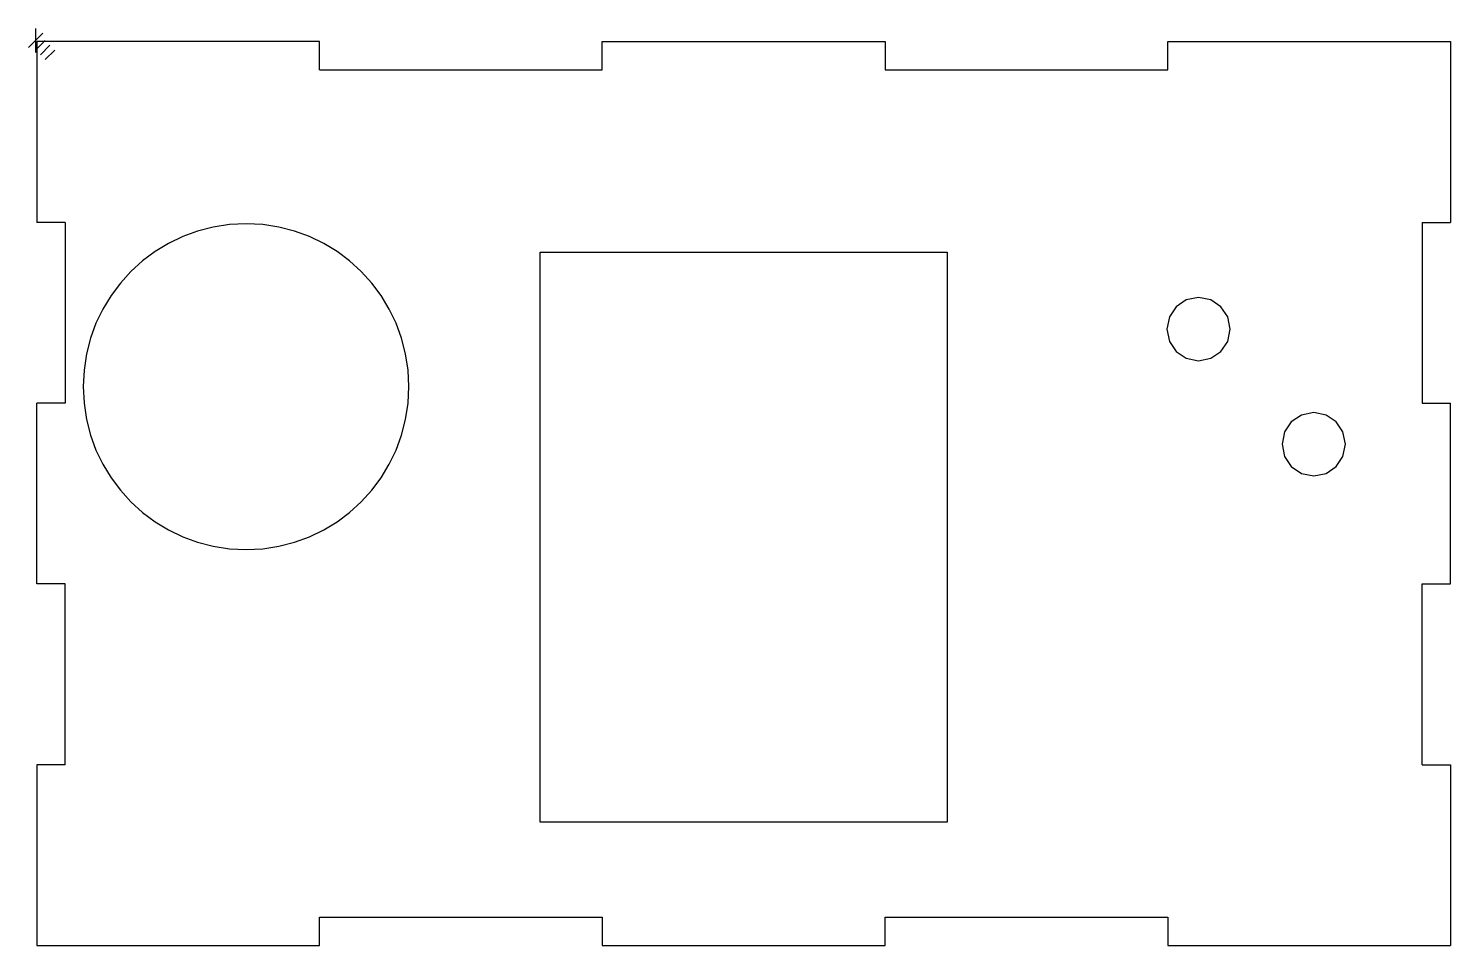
# Model space of a CAD drawing. Extents: x -1 to 156, y 0 to 101.
import ezdxf

# ---------------------------------------------------------------- set-up
doc = ezdxf.new("R2010")
doc.units = 0

msp = doc.modelspace()

# ---------------------------------------------------------------- linework, layer by layer
at = {"layer": 'Layer 1'}
for p, q in [((0.793749, 100.937749), (-0.793749, 99.350251)), ((0, 101.466915), (0, 98.821085)), ((1.058332, 100.144), (0, 99.085668)), ((1.587498, 99.614834), (0.529166, 98.556502)), ((2.116664, 99.085668), (1.058332, 98.027336))]:
    msp.add_line(p, q, dxfattribs=at)
at = {"layer": 'Shape2DView'}
for p, q in [((0.13239, 100.012214), (0.13239, 80.036462)), ((31.382553, 100.012214), (0.13239, 100.012214)), ((31.382553, 96.887224), (31.382553, 100.012214)), ((62.632424, 96.887224), (62.632424, 100.012214)), ((62.632424, 100.012214), (93.882376, 100.012214)), ((93.882376, 100.012214), (93.882376, 96.887224)), ((125.132247, 96.887224), (125.132247, 100.012214)), ((125.132247, 100.012214), (156.38241, 100.012214)), ((156.38241, 100.012214), (156.38241, 80.036462)), ((31.382553, 96.887224), (62.632424, 96.887224)), ((93.882376, 96.887224), (125.132247, 96.887224)), ((3.25738, 80.036462), (0.13239, 80.036462)), ((3.25738, 80.036462), (3.25738, 60.06071)), ((17.90542, 79.075193), (16.251814, 78.470041)), ((19.630262, 79.518643), (17.90542, 79.075193)), ((21.417294, 79.791345), (19.630262, 79.518643)), ((23.257469, 79.884255), (21.417294, 79.791345)), ((25.097645, 79.791345), (23.257469, 79.884255)), ((26.884677, 79.518643), (25.097645, 79.791345)), ((28.609519, 79.075193), (26.884677, 79.518643)), ((30.263125, 78.470041), (28.609519, 79.075193)), ((153.25742, 80.036462), (156.38241, 80.036462)), ((153.25742, 80.036462), (153.25742, 60.06071)), ((14.678489, 77.712228), (13.19449, 76.810801)), ((16.251814, 78.470041), (14.678489, 77.712228)), ((31.83645, 77.712228), (30.263125, 78.470041)), ((33.320449, 76.810801), (31.83645, 77.712228)), ((11.808864, 75.774802), (10.530655, 74.613275)), ((13.19449, 76.810801), (11.808864, 75.774802)), ((34.706075, 75.774802), (33.320449, 76.810801)), ((35.984284, 74.613275), (34.706075, 75.774802)), ((55.75742, 13.758685), (55.75742, 76.758543)), ((55.75742, 76.758543), (100.75738, 76.758543)), ((100.75738, 76.758543), (100.75738, 13.758685)), ((10.530655, 74.613275), (9.368909, 73.335265)), ((37.14603, 73.335265), (35.984284, 74.613275)), ((9.368909, 73.335265), (8.332673, 71.949817)), ((38.182266, 71.949817), (37.14603, 73.335265)), ((8.332673, 71.949817), (7.43099, 70.465972)), ((39.083949, 70.465972), (38.182266, 71.949817)), ((127.167546, 71.474572), (126.055246, 70.724979)), ((128.529436, 71.749424), (127.167546, 71.474572)), ((129.891326, 71.474572), (128.529436, 71.749424)), ((131.003626, 70.724979), (129.891326, 71.474572)), ((7.43099, 70.465972), (6.672908, 68.892777)), ((39.842031, 68.892777), (39.083949, 70.465972)), ((125.305042, 69.613091), (125.029441, 68.251353)), ((126.055246, 70.724979), (125.305042, 69.613091)), ((131.75383, 69.613091), (131.003626, 70.724979)), ((132.029431, 68.251353), (131.75383, 69.613091)), ((6.672908, 68.892777), (6.067472, 67.239274)), ((40.447467, 67.239274), (39.842031, 68.892777)), ((125.029441, 68.251353), (125.305042, 66.889614)), ((131.75383, 66.889614), (132.029431, 68.251353)), ((132.029431, 68.251353), (132.029431, 68.251353)), ((6.067472, 67.239274), (5.623727, 65.514509)), ((40.891212, 65.514509), (40.447467, 67.239274)), ((125.305042, 66.889614), (126.055246, 65.777726)), ((131.003626, 65.777726), (131.75383, 66.889614)), ((5.623727, 65.514509), (5.350718, 63.727524)), ((41.164221, 63.727524), (40.891212, 65.514509)), ((126.055246, 65.777726), (127.167546, 65.028134)), ((127.167546, 65.028134), (128.529436, 64.753282)), ((128.529436, 64.753282), (129.891326, 65.028134)), ((129.891326, 65.028134), (131.003626, 65.777726)), ((5.350718, 63.727524), (5.257492, 61.887364)), ((41.257447, 61.887364), (41.164221, 63.727524)), ((5.257492, 61.887364), (5.350718, 60.047204)), ((41.164221, 60.047204), (41.257447, 61.887364)), ((41.257447, 61.887364), (41.257447, 61.887364)), ((0.13239, 40.084693), (0.13239, 60.06071)), ((3.25738, 60.06071), (0.13239, 60.06071)), ((5.350718, 60.047204), (5.623727, 58.26022)), ((40.891212, 58.26022), (41.164221, 60.047204)), ((153.25742, 60.06071), (156.38241, 60.06071)), ((156.38241, 40.084693), (156.38241, 60.06071)), ((5.623727, 58.26022), (6.067472, 56.535454)), ((40.447467, 56.535454), (40.891212, 58.26022)), ((139.895431, 58.746568), (138.78313, 57.996976)), ((141.25732, 59.02142), (139.895431, 58.746568)), ((142.61921, 58.746568), (141.25732, 59.02142)), ((143.73151, 57.996976), (142.61921, 58.746568)), ((138.032926, 56.885088), (137.757325, 55.523349)), ((138.78313, 57.996976), (138.032926, 56.885088)), ((144.481715, 56.885088), (143.73151, 57.996976)), ((144.757316, 55.523349), (144.481715, 56.885088)), ((6.067472, 56.535454), (6.672908, 54.881952)), ((39.842031, 54.881952), (40.447467, 56.535454)), ((137.757325, 55.523349), (138.032926, 54.161611)), ((144.481715, 54.161611), (144.757316, 55.523349)), ((144.757316, 55.523349), (144.757316, 55.523349)), ((6.672908, 54.881952), (7.43099, 53.308756)), ((39.083949, 53.308756), (39.842031, 54.881952)), ((138.032926, 54.161611), (138.78313, 53.049723)), ((143.73151, 53.049723), (144.481715, 54.161611)), ((7.43099, 53.308756), (8.332673, 51.824912)), ((38.182266, 51.824912), (39.083949, 53.308756)), ((138.78313, 53.049723), (139.895431, 52.30013)), ((139.895431, 52.30013), (141.25732, 52.025278)), ((141.25732, 52.025278), (142.61921, 52.30013)), ((142.61921, 52.30013), (143.73151, 53.049723)), ((8.332673, 51.824912), (9.368909, 50.439463)), ((9.368909, 50.439463), (10.530655, 49.161453)), ((35.984284, 49.161453), (37.14603, 50.439463)), ((37.14603, 50.439463), (38.182266, 51.824912)), ((10.530655, 49.161453), (11.808864, 47.999927)), ((34.706075, 47.999927), (35.984284, 49.161453)), ((11.808864, 47.999927), (13.19449, 46.963928)), ((33.320449, 46.963928), (34.706075, 47.999927)), ((13.19449, 46.963928), (14.678489, 46.0625)), ((14.678489, 46.0625), (16.251814, 45.304688)), ((30.263125, 45.304688), (31.83645, 46.0625)), ((31.83645, 46.0625), (33.320449, 46.963928)), ((16.251814, 45.304688), (17.90542, 44.699535)), ((17.90542, 44.699535), (19.630262, 44.256086)), ((19.630262, 44.256086), (21.417294, 43.983384)), ((25.097645, 43.983384), (26.884677, 44.256086)), ((26.884677, 44.256086), (28.609519, 44.699535)), ((28.609519, 44.699535), (30.263125, 45.304688)), ((21.417294, 43.983384), (23.257469, 43.890473)), ((23.257469, 43.890473), (25.097645, 43.983384)), ((3.25738, 40.084693), (0.13239, 40.084693)), ((3.25738, 20.108677), (3.25738, 40.084693)), ((153.25742, 40.084693), (156.38241, 40.084693)), ((153.25742, 20.108677), (153.25742, 40.084693)), ((0.13239, 20.108677), (0.13239, 0.13266)), ((3.25738, 20.108677), (0.13239, 20.108677)), ((153.25742, 20.108677), (156.38241, 20.108677)), ((156.38241, 20.108677), (156.38241, 0.13266)), ((100.75738, 13.758685), (55.75742, 13.758685)), ((31.382553, 3.257385), (62.632424, 3.257385)), ((31.382553, 0.13266), (31.382553, 3.257385)), ((62.632424, 3.257385), (62.632424, 0.13266)), ((93.882376, 3.257385), (125.132247, 3.257385)), ((93.882376, 0.13266), (93.882376, 3.257385)), ((125.132247, 3.257385), (125.132247, 0.13266)), ((0.13239, 0.13266), (31.382553, 0.13266)), ((62.632424, 0.13266), (93.882376, 0.13266)), ((125.132247, 0.13266), (156.38241, 0.13266))]:
    msp.add_line(p, q, dxfattribs=at)

doc.saveas('drawing.dxf')
